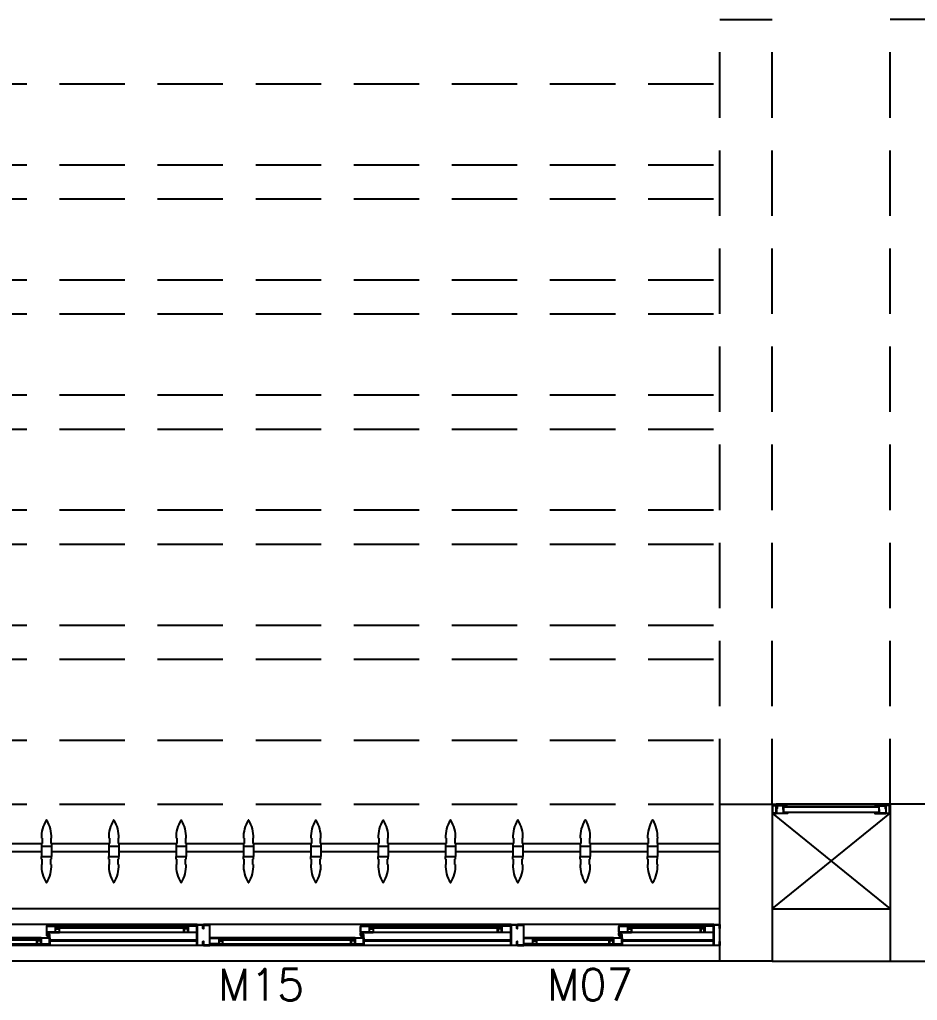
# Model space of a CAD drawing. Header units: millimetres. Extents: x 1887 to 2405, y 1100 to 1335.
# Drawn here: x 2214.482 to 2217.914, y 1240.899 to 1244.648 of the extents above; entities that cross this region are included whole.
import ezdxf

# ---------------------------------------------------------------- set-up
doc = ezdxf.new("R2010")
doc.units = ezdxf.units.MM
doc.linetypes.add('HIDDEN', pattern=[0.375, 0.25, -0.125])
for name, color, linetype in [('AR-ALV', 2, 'Continuous'), ('AR-BRISES', 1, 'Continuous'), ('AR-ESQ', 1, 'Continuous'), ('AR-ESTC', 3, 'Continuous'), ('AR-PERGOLAPROJ', 1, 'HIDDEN'), ('AR-SHAFT', 1, 'Continuous'), ('AR-TXTESQ1-CONG', 1, 'Continuous'), ('BR-PAINEL', 1, 'Continuous'), ('BR-SUPORTE', 1, 'Continuous'), ('DT-ESQ-BAGUETE-C', 2, 'Continuous'), ('DT-ESQ-BAGUETE-V', 1, 'Continuous'), ('DT-ESQ-CHAPA DOBRADA-V', 1, 'Continuous'), ('DT-ESQ-PERFIL CADEIRA-C', 2, 'Continuous'), ('DT-ESQ-PERFIL CADEIRA-V', 1, 'Continuous'), ('DT-ESQ-PERFIL U SIMPLES-C', 2, 'Continuous'), ('DT-ESQ-PERFIL U-C', 2, 'Continuous'), ('DT-ESQ-PERFIL U-V', 1, 'Continuous'), ('DT-ESQ-VENEZIANA-C', 2, 'Continuous'), ('DT-ESQ-VENEZIANA-V', 2, 'Continuous'), ('DT-ESQ-VIDRO-C', 2, 'Continuous'), ('PG-PROJ', 1, 'HIDDEN')]:
    doc.layers.add(name, color=color, linetype=linetype)
doc.styles.add('S12', font='simplex.shx', dxfattribs={"width": 1.1, "height": 0.12})

# ---------------------------------------------------------------- blocks, each defined once
blk = doc.blocks.new('EF40-P')
at = {"layer": 'DT-ESQ-BAGUETE-C', "color": 2, "ltscale": 0.1}
for points in [[(0.4225, -0.08), (0.409, -0.08), (0.409, -0.0785), (0.422, -0.0785, 0.414214), (0.4225, -0.078), (0.4225, -0.067, 0.414214), (0.422, -0.0665), (0.409, -0.0665), (0.409, -0.065), (0.4225, -0.065, -0.414214), (0.424, -0.0665), (0.424, -0.0785, -0.414214)], [(0.7015, -0.08), (0.715, -0.08), (0.715, -0.0785), (0.702, -0.0785, -0.414214), (0.7015, -0.078), (0.7015, -0.067, -0.414214), (0.702, -0.0665), (0.715, -0.0665), (0.715, -0.065), (0.7015, -0.065, 0.414214), (0.7, -0.0665), (0.7, -0.0785, 0.414214)], [(1.41, -0.08), (1.3965, -0.08), (1.3965, -0.0785), (1.4095, -0.0785, 0.414214), (1.41, -0.078), (1.41, -0.067, 0.414214), (1.4095, -0.0665), (1.3965, -0.0665), (1.3965, -0.065), (1.41, -0.065, -0.414214), (1.4115, -0.0665), (1.4115, -0.0785, -0.414214)], [(1.9015, -0.08), (1.915, -0.08), (1.915, -0.0785), (1.902, -0.0785, -0.414214), (1.9015, -0.078), (1.9015, -0.067, -0.414214), (1.902, -0.0665), (1.915, -0.0665), (1.915, -0.065), (1.9015, -0.065, 0.414214), (1.9, -0.0665), (1.9, -0.0785, 0.414214)], [(2.61, -0.08), (2.5965, -0.08), (2.5965, -0.0785), (2.6095, -0.0785, 0.414214), (2.61, -0.078), (2.61, -0.067, 0.414214), (2.6095, -0.0665), (2.5965, -0.0665), (2.5965, -0.065), (2.61, -0.065, -0.414214), (2.6115, -0.0665), (2.6115, -0.0785, -0.414214)], [(0.0735, -0.125), (0.06, -0.125), (0.06, -0.1235), (0.073, -0.1235, 0.414214), (0.0735, -0.123), (0.0735, -0.112, 0.414214), (0.073, -0.1115), (0.06, -0.1115), (0.06, -0.11), (0.0735, -0.11, -0.414214), (0.075, -0.1115), (0.075, -0.1235, -0.414214)], [(0.339, -0.125), (0.3525, -0.125), (0.3525, -0.1235), (0.3395, -0.1235, -0.414214), (0.339, -0.123), (0.339, -0.112, -0.414214), (0.3395, -0.1115), (0.3525, -0.1115), (0.3525, -0.11), (0.339, -0.11, 0.414214), (0.3375, -0.1115), (0.3375, -0.1235, 0.414214)], [(0.8485, -0.125), (0.835, -0.125), (0.835, -0.1235), (0.848, -0.1235, 0.414214), (0.8485, -0.123), (0.8485, -0.112, 0.414214), (0.848, -0.1115), (0.835, -0.1115), (0.835, -0.11), (0.8485, -0.11, -0.414214), (0.85, -0.1115), (0.85, -0.1235, -0.414214)], [(1.3265, -0.125), (1.34, -0.125), (1.34, -0.1235), (1.327, -0.1235, -0.414214), (1.3265, -0.123), (1.3265, -0.112, -0.414214), (1.327, -0.1115), (1.34, -0.1115), (1.34, -0.11), (1.3265, -0.11, 0.414214), (1.325, -0.1115), (1.325, -0.1235, 0.414214)], [(2.0485, -0.125), (2.035, -0.125), (2.035, -0.1235), (2.048, -0.1235, 0.414214), (2.0485, -0.123), (2.0485, -0.112, 0.414214), (2.048, -0.1115), (2.035, -0.1115), (2.035, -0.11), (2.0485, -0.11, -0.414214), (2.05, -0.1115), (2.05, -0.1235, -0.414214)], [(2.5265, -0.125), (2.54, -0.125), (2.54, -0.1235), (2.527, -0.1235, -0.414214), (2.5265, -0.123), (2.5265, -0.112, -0.414214), (2.527, -0.1115), (2.54, -0.1115), (2.54, -0.11), (2.5265, -0.11, 0.414214), (2.525, -0.1115), (2.525, -0.1235, 0.414214)]]:
    blk.add_lwpolyline(points, format="xyb", close=True, dxfattribs=at)
at = {"layer": 'DT-ESQ-BAGUETE-V', "ltscale": 0.1}
for p, q in [((0.4225, -0.065), (0.7015, -0.065)), ((1.41, -0.065), (1.9015, -0.065)), ((2.61, -0.065), (3.1015, -0.065))]:
    blk.add_line(p, q, dxfattribs=at)
at = {"layer": 'DT-ESQ-BAGUETE-V', "color": 1, "ltscale": 0.1}
for p, q in [((0.0735, -0.11), (0.339, -0.11)), ((0.8485, -0.11), (1.3265, -0.11)), ((2.0485, -0.11), (2.5265, -0.11))]:
    blk.add_line(p, q, dxfattribs=at)
at = {"layer": 'DT-ESQ-CHAPA DOBRADA-V', "ltscale": 0.1}
for p, q in [((0.025, -0.077), (0.374, -0.077)), ((0.025, -0.08), (0.374, -0.08)), ((0.8, -0.077), (1.3615, -0.077)), ((0.8, -0.08), (1.3615, -0.08))]:
    blk.add_line(p, q, dxfattribs=at)
at = {"layer": 'DT-ESQ-CHAPA DOBRADA-V', "color": 1, "ltscale": 0.1}
for p, q in [((2, -0.077), (2.5615, -0.077)), ((2, -0.08), (2.5615, -0.08))]:
    blk.add_line(p, q, dxfattribs=at)
at = {"layer": 'DT-ESQ-PERFIL CADEIRA-C', "color": 2, "ltscale": 0.1}
for p, q in [((0.376, -0.0885), (0.4225, -0.0885)), ((0.75, -0.0885), (0.7015, -0.0885)), ((1.3635, -0.0885), (1.41, -0.0885)), ((1.95, -0.0885), (1.9015, -0.0885)), ((2.5635, -0.0885), (2.61, -0.0885)), ((0.025, -0.1335), (0.0735, -0.1335)), ((0.3855, -0.1335), (0.339, -0.1335)), ((0.8, -0.1335), (0.8485, -0.1335)), ((1.373, -0.1335), (1.3265, -0.1335)), ((2, -0.1335), (2.0485, -0.1335)), ((2.573, -0.1335), (2.5265, -0.1335))]:
    blk.add_line(p, q, dxfattribs=at)
for points in [[(0.4225, -0.087, -1), (0.4225, -0.09), (0.376, -0.09, -0.414214), (0.374, -0.088), (0.374, -0.067, -0.414214), (0.376, -0.065), (0.4075, -0.065, -0.414214), (0.409, -0.0665), (0.409, -0.087)], [(0.409, -0.0885, -0.198913), (0.4079, -0.0881, -0.198913), (0.4075, -0.087), (0.4075, -0.067, 0.414214), (0.407, -0.0665), (0.376, -0.0665, 0.414214), (0.3755, -0.067), (0.3755, -0.088, 0.414214), (0.376, -0.0885)], [(0.7015, -0.09), (0.75, -0.09), (0.75, -0.0885), (0.715, -0.0885, 0.198912), (0.7161, -0.0881, 0.198913), (0.7165, -0.087), (0.7165, -0.067, -0.414214), (0.717, -0.0665), (0.75, -0.0665), (0.75, -0.065), (0.7165, -0.065, 0.414214), (0.715, -0.0665), (0.715, -0.0785), (0.715, -0.08), (0.715, -0.087), (0.7015, -0.087, 1)], [(1.41, -0.087, -1), (1.41, -0.09), (1.3635, -0.09, -0.414214), (1.3615, -0.088), (1.3615, -0.067, -0.414214), (1.3635, -0.065), (1.395, -0.065, -0.414214), (1.3965, -0.0665), (1.3965, -0.087)], [(1.3965, -0.0885, -0.198913), (1.3954, -0.0881, -0.198913), (1.395, -0.087), (1.395, -0.067, 0.414214), (1.3945, -0.0665), (1.3635, -0.0665, 0.414214), (1.363, -0.067), (1.363, -0.088, 0.414214), (1.3635, -0.0885)], [(1.9015, -0.09), (1.95, -0.09), (1.95, -0.0885), (1.915, -0.0885, 0.198912), (1.9161, -0.0881, 0.198913), (1.9165, -0.087), (1.9165, -0.067, -0.414214), (1.917, -0.0665), (1.95, -0.0665), (1.95, -0.065), (1.9165, -0.065, 0.414214), (1.915, -0.0665), (1.915, -0.0785), (1.915, -0.08), (1.915, -0.087), (1.9015, -0.087, 1)], [(2.61, -0.087, -1), (2.61, -0.09), (2.5635, -0.09, -0.414214), (2.5615, -0.088), (2.5615, -0.067, -0.414214), (2.5635, -0.065), (2.595, -0.065, -0.414214), (2.5965, -0.0665), (2.5965, -0.087)], [(2.5965, -0.0885, -0.198913), (2.5954, -0.0881, -0.198913), (2.595, -0.087), (2.595, -0.067, 0.414214), (2.5945, -0.0665), (2.5635, -0.0665, 0.414214), (2.563, -0.067), (2.563, -0.088, 0.414214), (2.5635, -0.0885)], [(0.0735, -0.135), (0.025, -0.135), (0.025, -0.1335), (0.06, -0.1335, -0.198912), (0.0589, -0.1331, -0.198913), (0.0585, -0.132), (0.0585, -0.112, 0.414214), (0.058, -0.1115), (0.025, -0.1115), (0.025, -0.11), (0.0585, -0.11, -0.414214), (0.06, -0.1115), (0.06, -0.1235), (0.06, -0.125), (0.06, -0.132), (0.0735, -0.132, -1)], [(0.339, -0.132, 1), (0.339, -0.135), (0.3855, -0.135, 0.414214), (0.3875, -0.133), (0.3875, -0.112, 0.414214), (0.3855, -0.11), (0.354, -0.11, 0.414214), (0.3525, -0.1115), (0.3525, -0.132)], [(0.3525, -0.1335, 0.198913), (0.3536, -0.1331, 0.198913), (0.354, -0.132), (0.354, -0.112, -0.414214), (0.3545, -0.1115), (0.3855, -0.1115, -0.414214), (0.386, -0.112), (0.386, -0.133, -0.414214), (0.3855, -0.1335)], [(0.8485, -0.135), (0.8, -0.135), (0.8, -0.1335), (0.835, -0.1335, -0.198912), (0.8339, -0.1331, -0.198913), (0.8335, -0.132), (0.8335, -0.112, 0.414214), (0.833, -0.1115), (0.8, -0.1115), (0.8, -0.11), (0.8335, -0.11, -0.414214), (0.835, -0.1115), (0.835, -0.1235), (0.835, -0.125), (0.835, -0.132), (0.8485, -0.132, -1)], [(1.3265, -0.132, 1), (1.3265, -0.135), (1.373, -0.135, 0.414214), (1.375, -0.133), (1.375, -0.112, 0.414214), (1.373, -0.11), (1.3415, -0.11, 0.414214), (1.34, -0.1115), (1.34, -0.132)], [(1.34, -0.1335, 0.198913), (1.3411, -0.1331, 0.198913), (1.3415, -0.132), (1.3415, -0.112, -0.414214), (1.342, -0.1115), (1.373, -0.1115, -0.414214), (1.3735, -0.112), (1.3735, -0.133, -0.414214), (1.373, -0.1335)], [(2.0485, -0.135), (2, -0.135), (2, -0.1335), (2.035, -0.1335, -0.198912), (2.0339, -0.1331, -0.198913), (2.0335, -0.132), (2.0335, -0.112, 0.414214), (2.033, -0.1115), (2, -0.1115), (2, -0.11), (2.0335, -0.11, -0.414214), (2.035, -0.1115), (2.035, -0.1235), (2.035, -0.125), (2.035, -0.132), (2.0485, -0.132, -1)], [(2.5265, -0.132, 1), (2.5265, -0.135), (2.573, -0.135, 0.414214), (2.575, -0.133), (2.575, -0.112, 0.414214), (2.573, -0.11), (2.5415, -0.11, 0.414214), (2.54, -0.1115), (2.54, -0.132)], [(2.54, -0.1335, 0.198913), (2.5411, -0.1331, 0.198913), (2.5415, -0.132), (2.5415, -0.112, -0.414214), (2.542, -0.1115), (2.573, -0.1115, -0.414214), (2.5735, -0.112), (2.5735, -0.133, -0.414214), (2.573, -0.1335)]]:
    blk.add_lwpolyline(points, format="xyb", close=True, dxfattribs=at)
at = {"layer": 'DT-ESQ-PERFIL CADEIRA-V', "ltscale": 0.1}
for p, q in [((0.4075, -0.09), (0.7015, -0.09)), ((1.395, -0.09), (1.9015, -0.09))]:
    blk.add_line(p, q, dxfattribs=at)
at = {"layer": 'DT-ESQ-PERFIL CADEIRA-V', "color": 1, "ltscale": 0.1}
for p, q in [((2.595, -0.09), (3.1015, -0.09)), ((0.0735, -0.135), (0.339, -0.135)), ((0.8485, -0.135), (1.3265, -0.135)), ((2.0485, -0.135), (2.5265, -0.135))]:
    blk.add_line(p, q, dxfattribs=at)
at = {"layer": 'DT-ESQ-PERFIL U SIMPLES-C', "color": 2, "ltscale": 0.1}
for points in [[(0.376, -0.102), (0.384, -0.102), (0.384, -0.1005), (0.376, -0.1005, -0.414214), (0.3755, -0.1), (0.3755, -0.092, -0.414214), (0.376, -0.0915), (0.384, -0.0915), (0.384, -0.09), (0.376, -0.09, 0.414214), (0.374, -0.092), (0.374, -0.1, 0.414214)], [(0.3855, -0.098), (0.3775, -0.098), (0.3775, -0.0995), (0.3855, -0.0995, -0.414214), (0.386, -0.1), (0.386, -0.108, -0.414214), (0.3855, -0.1085), (0.3775, -0.1085), (0.3775, -0.11), (0.3855, -0.11, 0.414214), (0.3875, -0.108), (0.3875, -0.1, 0.414214)], [(1.3635, -0.102), (1.3715, -0.102), (1.3715, -0.1005), (1.3635, -0.1005, -0.414214), (1.363, -0.1), (1.363, -0.092, -0.414214), (1.3635, -0.0915), (1.3715, -0.0915), (1.3715, -0.09), (1.3635, -0.09, 0.414214), (1.3615, -0.092), (1.3615, -0.1, 0.414214)], [(1.373, -0.098), (1.365, -0.098), (1.365, -0.0995), (1.373, -0.0995, -0.414214), (1.3735, -0.1), (1.3735, -0.108, -0.414214), (1.373, -0.1085), (1.365, -0.1085), (1.365, -0.11), (1.373, -0.11, 0.414214), (1.375, -0.108), (1.375, -0.1, 0.414214)], [(2.5635, -0.102), (2.5715, -0.102), (2.5715, -0.1005), (2.5635, -0.1005, -0.414214), (2.563, -0.1), (2.563, -0.092, -0.414214), (2.5635, -0.0915), (2.5715, -0.0915), (2.5715, -0.09), (2.5635, -0.09, 0.414214), (2.5615, -0.092), (2.5615, -0.1, 0.414214)], [(2.573, -0.098), (2.565, -0.098), (2.565, -0.0995), (2.573, -0.0995, -0.414214), (2.5735, -0.1), (2.5735, -0.108, -0.414214), (2.573, -0.1085), (2.565, -0.1085), (2.565, -0.11), (2.573, -0.11, 0.414214), (2.575, -0.108), (2.575, -0.1, 0.414214)]]:
    blk.add_lwpolyline(points, format="xyb", close=True, dxfattribs=at)
at = {"layer": 'DT-ESQ-PERFIL U-C', "color": 2, "ltscale": 0.1}
for points in [[(0, -0.0615, -0.414214), (0.0015, -0.06), (0.0235, -0.06, -0.414214), (0.025, -0.0615), (0.025, -0.1385, -0.414214), (0.0235, -0.14), (0.0015, -0.14, -0.414214), (0, -0.1385), (0, -0.125), (0.0015, -0.125), (0.0015, -0.138, 0.414214), (0.002, -0.1385), (0.023, -0.1385, 0.414214), (0.0235, -0.138), (0.0235, -0.062, 0.414214), (0.023, -0.0615), (0.002, -0.0615, 0.414214), (0.0015, -0.062), (0.0015, -0.075), (0, -0.075)], [(0.775, -0.0615, 0.414214), (0.7735, -0.06), (0.7515, -0.06, 0.414214), (0.75, -0.0615), (0.75, -0.1385, 0.414214), (0.7515, -0.14), (0.7735, -0.14, 0.414214), (0.775, -0.1385), (0.775, -0.125), (0.7735, -0.125), (0.7735, -0.138, -0.414214), (0.773, -0.1385), (0.752, -0.1385, -0.414214), (0.7515, -0.138), (0.7515, -0.062, -0.414214), (0.752, -0.0615), (0.773, -0.0615, -0.414214), (0.7735, -0.062), (0.7735, -0.075), (0.775, -0.075)], [(0.775, -0.0615, -0.414214), (0.7765, -0.06), (0.7985, -0.06, -0.414214), (0.8, -0.0615), (0.8, -0.1385, -0.414214), (0.7985, -0.14), (0.7765, -0.14, -0.414214), (0.775, -0.1385), (0.775, -0.125), (0.7765, -0.125), (0.7765, -0.138, 0.414214), (0.777, -0.1385), (0.798, -0.1385, 0.414214), (0.7985, -0.138), (0.7985, -0.062, 0.414214), (0.798, -0.0615), (0.777, -0.0615, 0.414214), (0.7765, -0.062), (0.7765, -0.075), (0.775, -0.075)], [(1.975, -0.0615, 0.414214), (1.9735, -0.06), (1.9515, -0.06, 0.414214), (1.95, -0.0615), (1.95, -0.1385, 0.414214), (1.9515, -0.14), (1.9735, -0.14, 0.414214), (1.975, -0.1385), (1.975, -0.125), (1.9735, -0.125), (1.9735, -0.138, -0.414214), (1.973, -0.1385), (1.952, -0.1385, -0.414214), (1.9515, -0.138), (1.9515, -0.062, -0.414214), (1.952, -0.0615), (1.973, -0.0615, -0.414214), (1.9735, -0.062), (1.9735, -0.075), (1.975, -0.075)], [(1.975, -0.0615, -0.414214), (1.9765, -0.06), (1.9985, -0.06, -0.414214), (2, -0.0615), (2, -0.1385, -0.414214), (1.9985, -0.14), (1.9765, -0.14, -0.414214), (1.975, -0.1385), (1.975, -0.125), (1.9765, -0.125), (1.9765, -0.138, 0.414214), (1.977, -0.1385), (1.998, -0.1385, 0.414214), (1.9985, -0.138), (1.9985, -0.062, 0.414214), (1.998, -0.0615), (1.977, -0.0615, 0.414214), (1.9765, -0.062), (1.9765, -0.075), (1.975, -0.075)]]:
    blk.add_lwpolyline(points, format="xyb", close=True, dxfattribs=at)
at = {"layer": 'DT-ESQ-PERFIL U-V', "color": 1, "ltscale": 0.1}
for p, q in [((0.0235, -0.06), (0.7515, -0.06)), ((0.7985, -0.06), (1.9515, -0.06)), ((1.9985, -0.06), (3.1515, -0.06)), ((0.0235, -0.14), (0.7515, -0.14)), ((0.7985, -0.14), (1.9515, -0.14)), ((1.9985, -0.14), (3.1515, -0.14))]:
    blk.add_line(p, q, dxfattribs=at)
at = {"layer": 'DT-ESQ-VIDRO-C', "ltscale": 0.1}
for points in [[(0.7125, -0.085), (0.7125, -0.082), (0.4115, -0.082), (0.4115, -0.085)], [(1.9125, -0.085), (1.9125, -0.082), (1.399, -0.082), (1.399, -0.085)], [(3.1125, -0.085), (3.1125, -0.082), (2.599, -0.082), (2.599, -0.085)], [(0.063, -0.13), (0.063, -0.127), (0.3495, -0.127), (0.3495, -0.13)], [(0.838, -0.13), (0.838, -0.127), (1.337, -0.127), (1.337, -0.13)], [(2.038, -0.13), (2.038, -0.127), (2.537, -0.127), (2.537, -0.13)]]:
    blk.add_lwpolyline(points, close=True, dxfattribs=at)
blk = doc.blocks.new('BR-MODULO8')
at = {"layer": 'BR-PAINEL'}
for p, q in [((-2.5942, 0.27), (-2.5917, 0.27)), ((-2.5917, 0.27), (-2.5917, 0.25)), ((-2.5583, 0.27), (-2.5583, 0.25)), ((-2.5558, 0.27), (-2.5583, 0.27)), ((-2.3367, 0.27), (-2.3342, 0.27)), ((-2.3342, 0.27), (-2.3342, 0.25)), ((-2.3008, 0.27), (-2.3008, 0.25)), ((-2.2983, 0.27), (-2.3008, 0.27)), ((-2.0792, 0.27), (-2.0767, 0.27)), ((-2.0767, 0.27), (-2.0767, 0.25)), ((-2.0433, 0.27), (-2.0433, 0.25)), ((-2.0408, 0.27), (-2.0433, 0.27)), ((-1.8217, 0.27), (-1.8192, 0.27)), ((-1.8192, 0.27), (-1.8192, 0.25)), ((-1.7858, 0.27), (-1.7858, 0.25)), ((-1.7833, 0.27), (-1.7858, 0.27)), ((-1.5642, 0.27), (-1.5617, 0.27)), ((-1.5617, 0.27), (-1.5617, 0.25)), ((-1.5283, 0.27), (-1.5283, 0.25)), ((-1.5258, 0.27), (-1.5283, 0.27)), ((-1.3067, 0.27), (-1.3042, 0.27)), ((-1.3042, 0.27), (-1.3042, 0.25)), ((-1.2708, 0.27), (-1.2708, 0.25)), ((-1.2683, 0.27), (-1.2708, 0.27)), ((-1.0492, 0.27), (-1.0467, 0.27)), ((-1.0467, 0.27), (-1.0467, 0.25)), ((-1.0133, 0.27), (-1.0133, 0.25)), ((-1.0108, 0.27), (-1.0133, 0.27)), ((-0.7917, 0.27), (-0.7892, 0.27)), ((-0.7892, 0.27), (-0.7892, 0.25)), ((-0.7558, 0.27), (-0.7558, 0.25)), ((-0.7533, 0.27), (-0.7558, 0.27)), ((-0.5342, 0.27), (-0.5317, 0.27)), ((-0.5317, 0.27), (-0.5317, 0.25)), ((-0.4958, 0.27), (-0.4983, 0.27)), ((-0.4983, 0.27), (-0.4983, 0.25)), ((-0.2767, 0.27), (-0.2742, 0.27)), ((-0.2742, 0.27), (-0.2742, 0.25)), ((-0.2408, 0.27), (-0.2408, 0.25)), ((-0.2383, 0.27), (-0.2408, 0.27)), ((-2.5942, 0.25), (-2.5942, 0.24)), ((-2.5942, 0.25), (-2.5917, 0.25)), ((-2.5942, 0.24), (-2.5558, 0.24)), ((-2.5942, 0.24), (-2.5942, 0.2)), ((-2.5558, 0.25), (-2.5583, 0.25)), ((-2.5558, 0.25), (-2.5558, 0.24)), ((-2.5558, 0.24), (-2.5558, 0.2)), ((-2.3367, 0.25), (-2.3367, 0.24)), ((-2.3367, 0.25), (-2.3342, 0.25)), ((-2.3367, 0.24), (-2.2983, 0.24)), ((-2.3367, 0.24), (-2.3367, 0.2)), ((-2.2983, 0.25), (-2.3008, 0.25)), ((-2.2983, 0.25), (-2.2983, 0.24)), ((-2.2983, 0.24), (-2.2983, 0.2)), ((-2.0792, 0.25), (-2.0792, 0.24)), ((-2.0792, 0.25), (-2.0767, 0.25)), ((-2.0792, 0.24), (-2.0408, 0.24)), ((-2.0792, 0.24), (-2.0792, 0.2)), ((-2.0408, 0.25), (-2.0433, 0.25)), ((-2.0408, 0.25), (-2.0408, 0.24)), ((-2.0408, 0.24), (-2.0408, 0.2)), ((-1.8217, 0.25), (-1.8217, 0.24)), ((-1.8217, 0.25), (-1.8192, 0.25)), ((-1.8217, 0.24), (-1.7833, 0.24)), ((-1.8217, 0.24), (-1.8217, 0.2)), ((-1.7833, 0.25), (-1.7858, 0.25)), ((-1.7833, 0.25), (-1.7833, 0.24)), ((-1.7833, 0.24), (-1.7833, 0.2)), ((-1.5642, 0.25), (-1.5642, 0.24)), ((-1.5642, 0.25), (-1.5617, 0.25)), ((-1.5642, 0.24), (-1.5258, 0.24)), ((-1.5642, 0.24), (-1.5642, 0.2)), ((-1.5258, 0.25), (-1.5283, 0.25)), ((-1.5258, 0.25), (-1.5258, 0.24)), ((-1.5258, 0.24), (-1.5258, 0.2)), ((-1.3067, 0.25), (-1.3067, 0.24)), ((-1.3067, 0.25), (-1.3042, 0.25)), ((-1.3067, 0.24), (-1.2683, 0.24)), ((-1.3067, 0.24), (-1.3067, 0.2)), ((-1.2683, 0.25), (-1.2708, 0.25)), ((-1.2683, 0.25), (-1.2683, 0.24)), ((-1.2683, 0.24), (-1.2683, 0.2)), ((-1.0492, 0.25), (-1.0492, 0.24)), ((-1.0492, 0.25), (-1.0467, 0.25)), ((-1.0492, 0.24), (-1.0108, 0.24)), ((-1.0492, 0.24), (-1.0492, 0.2)), ((-1.0108, 0.25), (-1.0133, 0.25)), ((-1.0108, 0.25), (-1.0108, 0.24)), ((-1.0108, 0.24), (-1.0108, 0.2)), ((-0.7917, 0.25), (-0.7917, 0.24)), ((-0.7917, 0.25), (-0.7892, 0.25)), ((-0.7917, 0.24), (-0.7533, 0.24)), ((-0.7917, 0.24), (-0.7917, 0.2)), ((-0.7533, 0.25), (-0.7558, 0.25)), ((-0.7533, 0.25), (-0.7533, 0.24)), ((-0.7533, 0.24), (-0.7533, 0.2)), ((-0.5342, 0.25), (-0.5317, 0.25)), ((-0.5342, 0.25), (-0.5342, 0.24)), ((-0.5342, 0.24), (-0.5342, 0.2)), ((-0.5342, 0.24), (-0.4958, 0.24)), ((-0.4958, 0.25), (-0.4983, 0.25)), ((-0.4958, 0.25), (-0.4958, 0.24)), ((-0.4958, 0.24), (-0.4958, 0.2)), ((-0.2767, 0.25), (-0.2767, 0.24)), ((-0.2767, 0.25), (-0.2742, 0.25)), ((-0.2767, 0.24), (-0.2383, 0.24)), ((-0.2767, 0.24), (-0.2767, 0.2)), ((-0.2383, 0.25), (-0.2408, 0.25)), ((-0.2383, 0.25), (-0.2383, 0.24)), ((-0.2383, 0.24), (-0.2383, 0.2)), ((-2.5942, 0.2), (-2.5558, 0.2)), ((-2.5942, 0.19), (-2.5942, 0.2)), ((-2.5942, 0.19), (-2.5917, 0.19)), ((-2.5917, 0.17), (-2.5917, 0.19)), ((-2.5558, 0.19), (-2.5583, 0.19)), ((-2.5583, 0.17), (-2.5583, 0.19)), ((-2.5558, 0.19), (-2.5558, 0.2)), ((-2.3367, 0.2), (-2.2983, 0.2)), ((-2.3367, 0.19), (-2.3367, 0.2)), ((-2.3367, 0.19), (-2.3342, 0.19)), ((-2.3342, 0.17), (-2.3342, 0.19)), ((-2.2983, 0.19), (-2.3008, 0.19)), ((-2.3008, 0.17), (-2.3008, 0.19)), ((-2.2983, 0.19), (-2.2983, 0.2)), ((-2.0792, 0.2), (-2.0408, 0.2)), ((-2.0792, 0.19), (-2.0792, 0.2)), ((-2.0792, 0.19), (-2.0767, 0.19)), ((-2.0767, 0.17), (-2.0767, 0.19)), ((-2.0408, 0.19), (-2.0433, 0.19)), ((-2.0433, 0.17), (-2.0433, 0.19)), ((-2.0408, 0.19), (-2.0408, 0.2)), ((-1.8217, 0.2), (-1.7833, 0.2)), ((-1.8217, 0.19), (-1.8217, 0.2)), ((-1.8217, 0.19), (-1.8192, 0.19)), ((-1.8192, 0.17), (-1.8192, 0.19)), ((-1.7833, 0.19), (-1.7858, 0.19)), ((-1.7858, 0.17), (-1.7858, 0.19)), ((-1.7833, 0.19), (-1.7833, 0.2)), ((-1.5642, 0.2), (-1.5258, 0.2)), ((-1.5642, 0.19), (-1.5642, 0.2)), ((-1.5642, 0.19), (-1.5617, 0.19)), ((-1.5617, 0.17), (-1.5617, 0.19)), ((-1.5258, 0.19), (-1.5283, 0.19)), ((-1.5283, 0.17), (-1.5283, 0.19)), ((-1.5258, 0.19), (-1.5258, 0.2)), ((-1.3067, 0.2), (-1.2683, 0.2)), ((-1.3067, 0.19), (-1.3067, 0.2)), ((-1.3067, 0.19), (-1.3042, 0.19)), ((-1.3042, 0.17), (-1.3042, 0.19)), ((-1.2683, 0.19), (-1.2708, 0.19)), ((-1.2708, 0.17), (-1.2708, 0.19)), ((-1.2683, 0.19), (-1.2683, 0.2)), ((-1.0492, 0.2), (-1.0108, 0.2)), ((-1.0492, 0.19), (-1.0492, 0.2)), ((-1.0492, 0.19), (-1.0467, 0.19)), ((-1.0467, 0.17), (-1.0467, 0.19)), ((-1.0108, 0.19), (-1.0133, 0.19)), ((-1.0133, 0.17), (-1.0133, 0.19)), ((-1.0108, 0.19), (-1.0108, 0.2)), ((-0.7917, 0.2), (-0.7533, 0.2)), ((-0.7917, 0.19), (-0.7917, 0.2)), ((-0.7917, 0.19), (-0.7892, 0.19)), ((-0.7892, 0.17), (-0.7892, 0.19)), ((-0.7533, 0.19), (-0.7558, 0.19)), ((-0.7558, 0.17), (-0.7558, 0.19)), ((-0.7533, 0.19), (-0.7533, 0.2)), ((-0.5342, 0.19), (-0.5342, 0.2)), ((-0.5342, 0.2), (-0.4958, 0.2)), ((-0.5342, 0.19), (-0.5317, 0.19)), ((-0.5317, 0.17), (-0.5317, 0.19)), ((-0.4983, 0.17), (-0.4983, 0.19)), ((-0.4958, 0.19), (-0.4983, 0.19)), ((-0.4958, 0.19), (-0.4958, 0.2)), ((-0.2767, 0.2), (-0.2383, 0.2)), ((-0.2767, 0.19), (-0.2767, 0.2)), ((-0.2767, 0.19), (-0.2742, 0.19)), ((-0.2742, 0.17), (-0.2742, 0.19)), ((-0.2383, 0.19), (-0.2408, 0.19)), ((-0.2408, 0.17), (-0.2408, 0.19)), ((-0.2383, 0.19), (-0.2383, 0.2)), ((-2.5942, 0.17), (-2.5917, 0.17)), ((-2.5558, 0.17), (-2.5583, 0.17)), ((-2.3367, 0.17), (-2.3342, 0.17)), ((-2.2983, 0.17), (-2.3008, 0.17)), ((-2.0792, 0.17), (-2.0767, 0.17)), ((-2.0408, 0.17), (-2.0433, 0.17)), ((-1.8217, 0.17), (-1.8192, 0.17)), ((-1.7833, 0.17), (-1.7858, 0.17)), ((-1.5642, 0.17), (-1.5617, 0.17)), ((-1.5258, 0.17), (-1.5283, 0.17)), ((-1.3067, 0.17), (-1.3042, 0.17)), ((-1.2683, 0.17), (-1.2708, 0.17)), ((-1.0492, 0.17), (-1.0467, 0.17)), ((-1.0108, 0.17), (-1.0133, 0.17)), ((-0.7917, 0.17), (-0.7892, 0.17)), ((-0.7533, 0.17), (-0.7558, 0.17)), ((-0.5342, 0.17), (-0.5317, 0.17)), ((-0.4958, 0.17), (-0.4983, 0.17)), ((-0.2767, 0.17), (-0.2742, 0.17)), ((-0.2383, 0.17), (-0.2408, 0.17))]:
    blk.add_line(p, q, dxfattribs=at)
for centre, radius, start, end in [((-2.4692, 0.2739), 0.1251, 148.4721, 181.772), ((-2.575, 0.3387), 0.001, 37.1012, 142.8988), ((-2.6808, 0.2739), 0.1251, 358.228, 31.5279), ((-2.2117, 0.2739), 0.1251, 148.4721, 181.772), ((-2.3175, 0.3387), 0.001, 37.1012, 142.8988), ((-2.4233, 0.2739), 0.1251, 358.228, 31.5279), ((-1.9542, 0.2739), 0.1251, 148.4721, 181.772), ((-2.06, 0.3387), 0.001, 37.1012, 142.8988), ((-2.1658, 0.2739), 0.1251, 358.228, 31.5279), ((-1.6967, 0.2739), 0.1251, 148.4721, 181.772), ((-1.8025, 0.3387), 0.001, 37.1012, 142.8988), ((-1.9083, 0.2739), 0.1251, 358.228, 31.5279), ((-1.4392, 0.2739), 0.1251, 148.4721, 181.772), ((-1.545, 0.3387), 0.001, 37.1012, 142.8988), ((-1.6508, 0.2739), 0.1251, 358.228, 31.5279), ((-1.1817, 0.2739), 0.1251, 148.4721, 181.772), ((-1.2875, 0.3387), 0.001, 37.1012, 142.8988), ((-1.3933, 0.2739), 0.1251, 358.228, 31.5279), ((-0.9242, 0.2739), 0.1251, 148.4721, 181.772), ((-1.03, 0.3387), 0.001, 37.1012, 142.8988), ((-1.1358, 0.2739), 0.1251, 358.228, 31.5279), ((-0.6667, 0.2739), 0.1251, 148.4721, 181.772), ((-0.7725, 0.3387), 0.001, 37.1012, 142.8988), ((-0.8783, 0.2739), 0.1251, 358.228, 31.5279), ((-0.4092, 0.2739), 0.1251, 148.4721, 181.772), ((-0.515, 0.3387), 0.001, 37.1012, 142.8988), ((-0.6208, 0.2739), 0.1251, 358.228, 31.5279), ((-0.1517, 0.2739), 0.1251, 148.4721, 181.772), ((-0.2575, 0.3387), 0.001, 37.1012, 142.8988), ((-0.3633, 0.2739), 0.1251, 358.228, 31.5279), ((-2.4692, 0.1661), 0.1251, 178.228, 211.5279), ((-2.6808, 0.1661), 0.1251, 328.4721, 1.772), ((-2.2117, 0.1661), 0.1251, 178.228, 211.5279), ((-2.4233, 0.1661), 0.1251, 328.4721, 1.772), ((-1.9542, 0.1661), 0.1251, 178.228, 211.5279), ((-2.1658, 0.1661), 0.1251, 328.4721, 1.772), ((-1.6967, 0.1661), 0.1251, 178.228, 211.5279), ((-1.9083, 0.1661), 0.1251, 328.4721, 1.772), ((-1.4392, 0.1661), 0.1251, 178.228, 211.5279), ((-1.6508, 0.1661), 0.1251, 328.4721, 1.772), ((-1.1817, 0.1661), 0.1251, 178.228, 211.5279), ((-1.3933, 0.1661), 0.1251, 328.4721, 1.772), ((-0.9242, 0.1661), 0.1251, 178.228, 211.5279), ((-1.1358, 0.1661), 0.1251, 328.4721, 1.772), ((-0.6667, 0.1661), 0.1251, 178.228, 211.5279), ((-0.8783, 0.1661), 0.1251, 328.4721, 1.772), ((-0.4092, 0.1661), 0.1251, 178.228, 211.5279), ((-0.6208, 0.1661), 0.1251, 328.4721, 1.772), ((-0.1517, 0.1661), 0.1251, 178.228, 211.5279), ((-0.3633, 0.1661), 0.1251, 328.4721, 1.772), ((-2.575, 0.1013), 0.001, 217.1012, 322.8988), ((-2.3175, 0.1013), 0.001, 217.1012, 322.8988), ((-2.06, 0.1013), 0.001, 217.1012, 322.8988), ((-1.8025, 0.1013), 0.001, 217.1012, 322.8988), ((-1.545, 0.1013), 0.001, 217.1012, 322.8988), ((-1.2875, 0.1013), 0.001, 217.1012, 322.8988), ((-1.03, 0.1013), 0.001, 217.1012, 322.8988), ((-0.7725, 0.1013), 0.001, 217.1012, 322.8988), ((-0.515, 0.1013), 0.001, 217.1012, 322.8988), ((-0.2575, 0.1013), 0.001, 217.1012, 322.8988)]:
    blk.add_arc(centre, radius, start, end, dxfattribs=at)
at = {"layer": 'BR-SUPORTE'}
for p, q in [((-2.8133, 0.25), (-2.5917, 0.25)), ((-2.5558, 0.25), (-2.3342, 0.25)), ((-2.2983, 0.25), (-2.0767, 0.25)), ((-2.0408, 0.25), (-1.8192, 0.25)), ((-1.7833, 0.25), (-1.5617, 0.25)), ((-1.5258, 0.25), (-1.3042, 0.25)), ((-1.2683, 0.25), (-1.0467, 0.25)), ((-1.0108, 0.25), (-0.7892, 0.25)), ((-0.7533, 0.25), (-0.5317, 0.25)), ((-0.4958, 0.25), (-0.2742, 0.25)), ((-0.2383, 0.25), (0, 0.25)), ((-2.8133, 0.22), (-2.5942, 0.22)), ((-2.5558, 0.22), (-2.3367, 0.22)), ((-2.2983, 0.22), (-2.0792, 0.22)), ((-2.0408, 0.22), (-1.8217, 0.22)), ((-1.7833, 0.22), (-1.5642, 0.22)), ((-1.5258, 0.22), (-1.3067, 0.22)), ((-1.2683, 0.22), (-1.0492, 0.22)), ((-1.0108, 0.22), (-0.7917, 0.22)), ((-0.7533, 0.22), (-0.5342, 0.22)), ((-0.4958, 0.22), (-0.2767, 0.22)), ((-0.2383, 0.22), (0, 0.22))]:
    blk.add_line(p, q, dxfattribs=at)
blk = doc.blocks.new('PG-MODULO1-PJ-C')
at = {"layer": 'PG-PROJ'}
for p, q in [((0.2, 3), (0, 3)), ((0, 0), (0, 3)), ((5.35, 3), (5.55, 3)), ((5.35, 0), (5.35, 3)), ((5.55, 0), (5.55, 3)), ((0.2, 2.7546), (5.35, 2.7546)), ((0.2, 2.4454), (5.35, 2.4454)), ((0.2, 2.3146), (5.35, 2.3146)), ((0.2, 2.0054), (5.35, 2.0054)), ((0.2, 1.8746), (5.35, 1.8746)), ((0.2, 1.5654), (5.35, 1.5654)), ((0.2, 1.4346), (5.35, 1.4346)), ((0.2, 1.1254), (5.35, 1.1254)), ((0.2, 0.9946), (5.35, 0.9946)), ((0.2, 0.6854), (5.35, 0.6854)), ((0.2, 0.5546), (5.35, 0.5546)), ((0.2, 0.2454), (5.35, 0.2454)), ((0.2, 0), (5.35, 0))]:
    blk.add_line(p, q, dxfattribs=at)
blk = doc.blocks.new('EF01C-P')
at = {"layer": 'DT-ESQ-BAGUETE-C', "ltscale": 0.1}
for points in [[(0.0015, 0.035), (0.015, 0.035), (0.015, 0.0335), (0.0015, 0.0335), (0.0015, 0.005), (0.015, 0.005), (0.015, 0.0035), (0.0015, 0.0035, -0.414214), (0, 0.005), (0, 0.0335, -0.414214)], [(0.4485, 0.035), (0.435, 0.035), (0.435, 0.0335), (0.4485, 0.0335), (0.4485, 0.005), (0.435, 0.005), (0.435, 0.0035), (0.4485, 0.0035, 0.414214), (0.45, 0.005), (0.45, 0.0335, 0.414214)]]:
    blk.add_lwpolyline(points, format="xyb", close=True, dxfattribs=at)
at = {"layer": 'DT-ESQ-PERFIL CADEIRA-C', "ltscale": 0.1}
for points in [[(0.01, 0.0015), (0.01, 0.003), (0.0015, 0.003, 1), (0.0015, 0), (0.015, 0, 0.414214), (0.0165, 0.0015), (0.0165, 0.0335), (0.043, 0.0335)], [(0.043, 0.0065), (0.018, 0.0065), (0.018, 0.0165), (0.0165, 0.0165), (0.0165, 0.0065, 0.414214), (0.018, 0.005), (0.043, 0.005), (0.0565, 0.005, 1), (0.0565, 0.008), (0.043, 0.008), (0.043, 0.02), (0.043, 0.032), (0.0565, 0.032, 1), (0.0565, 0.035), (0.043, 0.035), (0.0165, 0.035, 0.414214), (0.015, 0.0335), (0.015, 0.0015), (0.0015, 0.0015)], [(0.0415, 0.02), (0.0415, 0.032, -0.414214), (0.043, 0.0335), (0.0565, 0.0335)], [(0.0415, 0.02), (0.0415, 0.008, 0.414214), (0.043, 0.0065), (0.0565, 0.0065)], [(0.407, 0.0065), (0.432, 0.0065), (0.432, 0.0165), (0.4335, 0.0165), (0.4335, 0.0065, -0.414214), (0.432, 0.005), (0.407, 0.005), (0.3935, 0.005, -1), (0.3935, 0.008), (0.407, 0.008), (0.407, 0.02), (0.407, 0.032), (0.3935, 0.032, -1), (0.3935, 0.035), (0.407, 0.035), (0.4335, 0.035, -0.414214), (0.435, 0.0335), (0.435, 0.0015), (0.4485, 0.0015)], [(0.4085, 0.02), (0.4085, 0.032, 0.414214), (0.407, 0.0335), (0.3935, 0.0335)], [(0.4085, 0.02), (0.4085, 0.008, -0.414214), (0.407, 0.0065), (0.3935, 0.0065)], [(0.44, 0.0015), (0.44, 0.003), (0.4485, 0.003, -1), (0.4485, 0), (0.435, 0, -0.414214), (0.4335, 0.0015), (0.4335, 0.0335), (0.407, 0.0335)]]:
    blk.add_lwpolyline(points, format="xyb", dxfattribs=at)
at = {"layer": 'DT-ESQ-PERFIL CADEIRA-V', "ltscale": 0.1}
blk.add_line((0.015, 0), (0.435, 0), dxfattribs=at)
at = {"layer": 'DT-ESQ-VENEZIANA-C', "ltscale": 0.1}
for p, q in [((0.043, 0.0105), (0.407, 0.0105)), ((0.043, 0.009), (0.407, 0.009))]:
    blk.add_line(p, q, dxfattribs=at)
at = {"layer": 'DT-ESQ-VENEZIANA-V', "ltscale": 0.1}
blk.add_line((0.043, 0.031), (0.407, 0.031), dxfattribs=at)

msp = doc.modelspace()

# ---------------------------------------------------------------- linework, layer by layer
at = {"layer": 'AR-ALV'}
for p, q in [((2217.3597, 1241.2485), (2217.8097, 1241.2485)), ((2217.3597, 1241.0485), (2217.8097, 1241.0485))]:
    msp.add_line(p, q, dxfattribs=at)
at = {"layer": 'AR-ESQ'}
for p, q in [((2217.1597, 1241.2485), (2212.0097, 1241.2485)), ((2217.1597, 1241.0485), (2212.0097, 1241.0485))]:
    msp.add_line(p, q, dxfattribs=at)
at = {"layer": 'AR-ESTC'}
for points in [[(2217.3597, 1241.0485), (2217.1597, 1241.0485), (2217.1597, 1241.6485), (2217.3597, 1241.6485)], [(2217.8097, 1241.0485), (2218.0097, 1241.0485), (2218.0097, 1241.6485), (2217.8097, 1241.6485)]]:
    msp.add_lwpolyline(points, close=True, dxfattribs=at)
at = {"layer": 'AR-SHAFT'}
for p, q in [((2217.3597, 1241.2485), (2217.8092, 1241.6139)), ((2217.3601, 1241.6139), (2217.8097, 1241.2485))]:
    msp.add_line(p, q, dxfattribs=at)

# ---------------------------------------------------------------- block references
at = {"layer": 'AR-BRISES'}
msp.add_blockref('BR-MODULO8', (2217.1597, 1241.2485), dxfattribs=at)
at = {"layer": 'AR-ESQ', "rotation": 180}
for name, p in [('EF01C-P', (2217.8097, 1241.6485)), ('EF40-P', (2217.1597, 1241.0485))]:
    msp.add_blockref(name, p, dxfattribs=at)
at = {"layer": 'AR-PERGOLAPROJ'}
for p in [(2211.8097, 1241.6485), (2217.8097, 1241.6485)]:
    msp.add_blockref('PG-MODULO1-PJ-C', p, dxfattribs=at)

# ---------------------------------------------------------------- texts
at = {"layer": 'AR-TXTESQ1-CONG', "style": 'S12'}
for s, p in [('M15', (2215.2409, 1240.8988)), ('M07', (2216.4992, 1240.8988))]:
    msp.add_text(s, height=0.12, dxfattribs=at).set_placement(p)

doc.saveas('drawing.dxf')
